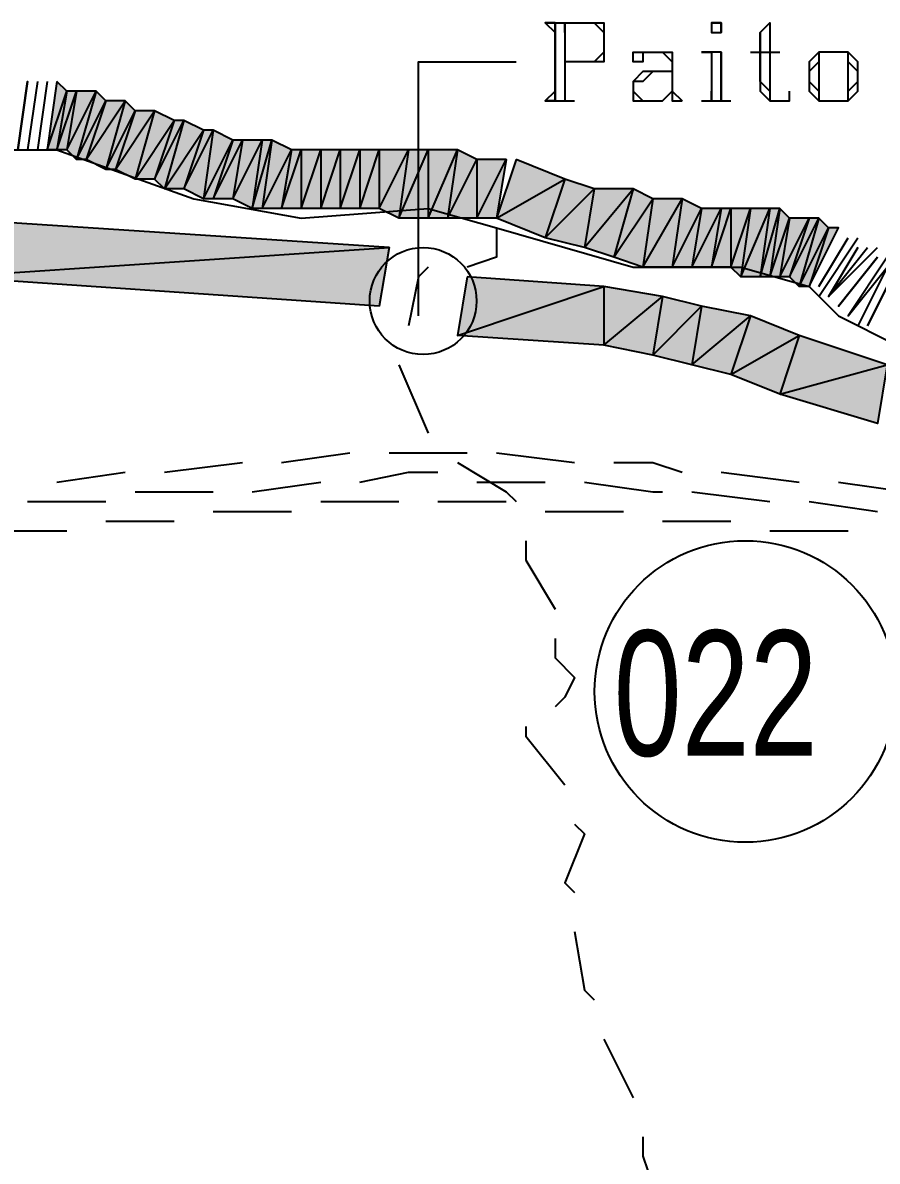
# Model space of a CAD drawing. Header units: millimetres. Extents: x 658 to 813, y 806 to 883.
# Drawn here: x 787.8838 to 788.1498, y 863.5105 to 863.8647 of the extents above; entities that cross this region are included whole.
import ezdxf

# ---------------------------------------------------------------- set-up
doc = ezdxf.new("R2010")
doc.units = ezdxf.units.MM
doc.header["$LTSCALE"] = 0.1
doc.linetypes.add('atContinuous2', pattern=[0])
for name, color, linetype in [('BATKAB', 7, 'Continuous'), ('JL-ARTERI', 7, 'Continuous'), ('LINK NAS BARU', 7, 'Continuous'), ('PANTAI', 7, 'Continuous'), ('pantai1', 7, 'Continuous'), ('RENC-JL-TOL', 7, 'Continuous'), ('SYMBOL', 7, 'Continuous'), ('TEXT', 8, 'Continuous'), ('zat_Mask_solid', 7, 'Continuous')]:
    doc.layers.add(name, color=color, linetype=linetype)
doc.styles.add('Style2', font='arial.ttf', dxfattribs={"height": 0.2})

msp = doc.modelspace()

# ---------------------------------------------------------------- hatches: boundary and pattern name
at = {"layer": 'JL-ARTERI'}
for points in [[(788.02216, 863.78564), (788.01912, 863.7674), (788.06472, 863.7826)], [(788.01912, 863.7674), (788.06472, 863.7826), (788.06472, 863.76436)], [(788.06472, 863.7826), (788.06472, 863.76436), (788.08296, 863.77956)], [(788.06472, 863.76436), (788.08296, 863.77956), (788.07992, 863.76132)], [(788.08296, 863.77956), (788.07992, 863.76132), (788.09512, 863.77652)], [(788.07992, 863.76132), (788.09512, 863.77652), (788.09208, 863.75828)], [(788.09512, 863.77652), (788.09208, 863.75828), (788.11032, 863.77348)], [(788.09208, 863.75828), (788.11032, 863.77348), (788.10424, 863.75524)], [(788.11032, 863.77348), (788.10424, 863.75524), (788.12552, 863.7674)], [(788.10424, 863.75524), (788.12552, 863.7674), (788.11944, 863.74916)], [(788.12552, 863.7674), (788.11944, 863.74916), (788.15288, 863.75828)], [(788.11944, 863.74916), (788.15288, 863.75828), (788.14984, 863.74004)]]:
    msp.add_hatch(color=7, dxfattribs=at).paths.add_polyline_path(points)
at = {"layer": 'pantai1'}
h = msp.add_hatch(color=7, dxfattribs=at)
h.paths.add_polyline_path([(787.89448, 863.84644), (787.89144, 863.82516), (787.89752, 863.8434)])
h.paths.add_polyline_path([(787.89144, 863.82516), (787.89752, 863.8434), (787.89448, 863.82516)], flags=17)
h = msp.add_hatch(color=7, dxfattribs=at)
h.paths.add_polyline_path([(787.89752, 863.8434), (787.89448, 863.82516), (787.90056, 863.8434)], flags=16)
h.paths.add_polyline_path([(787.89448, 863.82516), (787.90056, 863.8434), (787.89752, 863.82516)])
h = msp.add_hatch(color=7, dxfattribs=at)
h.paths.add_polyline_path([(787.90056, 863.8434), (787.89752, 863.82516), (787.90664, 863.8434)], flags=16)
h.paths.add_polyline_path([(787.89752, 863.82516), (787.90664, 863.8434), (787.90056, 863.82212)])
h = msp.add_hatch(color=7, dxfattribs=at)
h.paths.add_polyline_path([(787.90664, 863.8434), (787.90056, 863.82212), (787.90968, 863.84036)])
h.paths.add_polyline_path([(787.90056, 863.82212), (787.90968, 863.84036), (787.9036, 863.82212)], flags=17)
h = msp.add_hatch(color=7, dxfattribs=at)
h.paths.add_polyline_path([(787.90968, 863.84036), (787.9036, 863.82212), (787.91576, 863.84036)], flags=16)
h.paths.add_polyline_path([(787.9036, 863.82212), (787.91576, 863.84036), (787.90968, 863.81908)])
h = msp.add_hatch(color=7, dxfattribs=at)
h.paths.add_polyline_path([(787.91576, 863.84036), (787.90968, 863.81908), (787.9188, 863.83732)])
h.paths.add_polyline_path([(787.90968, 863.81908), (787.9188, 863.83732), (787.91272, 863.81908)], flags=17)
h = msp.add_hatch(color=7, dxfattribs=at)
h.paths.add_polyline_path([(787.9188, 863.83732), (787.91272, 863.81908), (787.92488, 863.83732)], flags=16)
h.paths.add_polyline_path([(787.91272, 863.81908), (787.92488, 863.83732), (787.9188, 863.81604)])
h = msp.add_hatch(color=7, dxfattribs=at)
h.paths.add_polyline_path([(787.92488, 863.83732), (787.9188, 863.81604), (787.93096, 863.83428)])
h.paths.add_polyline_path([(787.9188, 863.81604), (787.93096, 863.83428), (787.92488, 863.81604)], flags=17)
h = msp.add_hatch(color=7, dxfattribs=at)
h.paths.add_polyline_path([(787.93096, 863.83428), (787.92488, 863.81604), (787.934, 863.83428)], flags=16)
h.paths.add_polyline_path([(787.92488, 863.81604), (787.934, 863.83428), (787.92792, 863.813)])
h = msp.add_hatch(color=7, dxfattribs=at)
h.paths.add_polyline_path([(787.934, 863.83428), (787.92792, 863.813), (787.94008, 863.83124)])
h.paths.add_polyline_path([(787.92792, 863.813), (787.94008, 863.83124), (787.934, 863.813)], flags=17)
h = msp.add_hatch(color=7, dxfattribs=at)
h.paths.add_polyline_path([(787.94008, 863.83124), (787.934, 863.813), (787.94312, 863.83124)], flags=16)
h.paths.add_polyline_path([(787.934, 863.813), (787.94312, 863.83124), (787.94008, 863.80996)])
h = msp.add_hatch(color=7, dxfattribs=at)
h.paths.add_polyline_path([(787.94312, 863.83124), (787.94008, 863.80996), (787.9492, 863.8282)])
h.paths.add_polyline_path([(787.94008, 863.80996), (787.9492, 863.8282), (787.94312, 863.80996)], flags=17)
h = msp.add_hatch(color=7, dxfattribs=at)
h.paths.add_polyline_path([(787.9492, 863.8282), (787.94312, 863.80996), (787.95224, 863.8282)], flags=16)
h.paths.add_polyline_path([(787.94312, 863.80996), (787.95224, 863.8282), (787.9492, 863.80996)])
h = msp.add_hatch(color=7, dxfattribs=at)
h.paths.add_polyline_path([(787.95224, 863.8282), (787.9492, 863.80996), (787.95832, 863.8282)], flags=16)
h.paths.add_polyline_path([(787.9492, 863.80996), (787.95832, 863.8282), (787.95528, 863.80692)])
h = msp.add_hatch(color=7, dxfattribs=at)
h.paths.add_polyline_path([(787.95832, 863.8282), (787.95528, 863.80692), (787.96136, 863.8282)], flags=16)
h.paths.add_polyline_path([(787.95528, 863.80692), (787.96136, 863.8282), (787.95832, 863.80692)])
h = msp.add_hatch(color=7, dxfattribs=at)
h.paths.add_polyline_path([(787.96136, 863.8282), (787.95832, 863.80692), (787.96744, 863.82516)])
h.paths.add_polyline_path([(787.95832, 863.80692), (787.96744, 863.82516), (787.9644, 863.80692)], flags=17)
h = msp.add_hatch(color=7, dxfattribs=at)
h.paths.add_polyline_path([(787.96744, 863.82516), (787.9644, 863.80692), (787.97048, 863.82516)], flags=16)
h.paths.add_polyline_path([(787.9644, 863.80692), (787.97048, 863.82516), (787.97048, 863.80692)])
h = msp.add_hatch(color=7, dxfattribs=at)
h.paths.add_polyline_path([(787.97048, 863.82516), (787.97048, 863.80692), (787.97656, 863.82516)], flags=16)
h.paths.add_polyline_path([(787.97048, 863.80692), (787.97656, 863.82516), (787.97656, 863.80692)])
h = msp.add_hatch(color=7, dxfattribs=at)
h.paths.add_polyline_path([(787.97656, 863.82516), (787.97656, 863.80692), (787.98264, 863.82516)], flags=16)
h.paths.add_polyline_path([(787.97656, 863.80692), (787.98264, 863.82516), (787.98264, 863.80692)])
h = msp.add_hatch(color=7, dxfattribs=at)
h.paths.add_polyline_path([(787.98264, 863.82516), (787.98264, 863.80692), (787.98872, 863.82516)], flags=16)
h.paths.add_polyline_path([(787.98264, 863.80692), (787.98872, 863.82516), (787.98872, 863.80692)])
h = msp.add_hatch(color=7, dxfattribs=at)
h.paths.add_polyline_path([(787.98872, 863.82516), (787.98872, 863.80692), (787.9948, 863.82516)], flags=16)
h.paths.add_polyline_path([(787.98872, 863.80692), (787.9948, 863.82516), (787.9948, 863.80692)])
h = msp.add_hatch(color=7, dxfattribs=at)
h.paths.add_polyline_path([(787.9948, 863.82516), (787.9948, 863.80692), (788.00392, 863.82516)], flags=16)
h.paths.add_polyline_path([(787.9948, 863.80692), (788.00392, 863.82516), (788.00088, 863.80388)])
h = msp.add_hatch(color=7, dxfattribs=at)
h.paths.add_polyline_path([(788.00392, 863.82516), (788.00088, 863.80388), (788.01, 863.82516)], flags=16)
h.paths.add_polyline_path([(788.00088, 863.80388), (788.01, 863.82516), (788.01, 863.80388)])
h = msp.add_hatch(color=7, dxfattribs=at)
h.paths.add_polyline_path([(788.01, 863.82516), (788.01, 863.80388), (788.01912, 863.82516)], flags=16)
h.paths.add_polyline_path([(788.01, 863.80388), (788.01912, 863.82516), (788.01608, 863.80388)])
h = msp.add_hatch(color=7, dxfattribs=at)
h.paths.add_polyline_path([(788.01912, 863.82516), (788.01608, 863.80388), (788.0252, 863.82212)])
h.paths.add_polyline_path([(788.01608, 863.80388), (788.0252, 863.82212), (788.0252, 863.80388)], flags=17)
h = msp.add_hatch(color=7, dxfattribs=at)
h.paths.add_polyline_path([(788.0252, 863.82212), (788.0252, 863.80388), (788.03432, 863.82212)], flags=16)
h.paths.add_polyline_path([(788.0252, 863.80388), (788.03432, 863.82212), (788.03128, 863.80388)])
for points in [[(788.03736, 863.82212), (788.03128, 863.80388), (788.05256, 863.81604)], [(788.03128, 863.80388), (788.05256, 863.81604), (788.04648, 863.7978)], [(788.05256, 863.81604), (788.04648, 863.7978), (788.06168, 863.813)], [(788.04648, 863.7978), (788.06168, 863.813), (788.05864, 863.79476)]]:
    msp.add_hatch(color=7, dxfattribs=at).paths.add_polyline_path(points)
h = msp.add_hatch(color=7, dxfattribs=at)
h.paths.add_polyline_path([(788.06168, 863.813), (788.05864, 863.79476), (788.07384, 863.813)], flags=16)
h.paths.add_polyline_path([(788.05864, 863.79476), (788.07384, 863.813), (788.06776, 863.79172)])
h = msp.add_hatch(color=7, dxfattribs=at)
h.paths.add_polyline_path([(788.07992, 863.80996), (788.07688, 863.78868), (788.08904, 863.80996)], flags=16)
h.paths.add_polyline_path([(788.07688, 863.78868), (788.08904, 863.80996), (788.086, 863.78868)])
h = msp.add_hatch(color=7, dxfattribs=at)
h.paths.add_polyline_path([(788.08904, 863.80996), (788.086, 863.78868), (788.09512, 863.80692)])
h.paths.add_polyline_path([(788.086, 863.78868), (788.09512, 863.80692), (788.09208, 863.78868)], flags=17)
h = msp.add_hatch(color=7, dxfattribs=at)
h.paths.add_polyline_path([(788.09512, 863.80692), (788.09208, 863.78868), (788.1012, 863.80692)], flags=16)
h.paths.add_polyline_path([(788.09208, 863.78868), (788.1012, 863.80692), (788.09816, 863.78868)])
h = msp.add_hatch(color=7, dxfattribs=at)
h.paths.add_polyline_path([(788.1012, 863.80692), (788.09816, 863.78868), (788.10424, 863.80692)], flags=16)
h.paths.add_polyline_path([(788.09816, 863.78868), (788.10424, 863.80692), (788.10424, 863.78868)])
h = msp.add_hatch(color=7, dxfattribs=at)
h.paths.add_polyline_path([(788.10424, 863.80692), (788.10424, 863.78868), (788.11032, 863.80692)], flags=16)
h.paths.add_polyline_path([(788.10424, 863.78868), (788.11032, 863.80692), (788.10728, 863.78564)])
h = msp.add_hatch(color=7, dxfattribs=at)
h.paths.add_polyline_path([(788.11032, 863.80692), (788.10728, 863.78564), (788.1164, 863.80692)], flags=16)
h.paths.add_polyline_path([(788.10728, 863.78564), (788.1164, 863.80692), (788.11336, 863.78564)])
h = msp.add_hatch(color=7, dxfattribs=at)
h.paths.add_polyline_path([(788.1164, 863.80692), (788.11336, 863.78564), (788.11944, 863.80692)], flags=16)
h.paths.add_polyline_path([(788.11336, 863.78564), (788.11944, 863.80692), (788.1164, 863.78564)])
h = msp.add_hatch(color=7, dxfattribs=at)
h.paths.add_polyline_path([(788.11944, 863.80692), (788.1164, 863.78564), (788.12248, 863.80388)])
h.paths.add_polyline_path([(788.1164, 863.78564), (788.12248, 863.80388), (788.11944, 863.78564)], flags=17)
h = msp.add_hatch(color=7, dxfattribs=at)
h.paths.add_polyline_path([(788.12248, 863.80388), (788.11944, 863.78564), (788.12856, 863.80388)], flags=16)
h.paths.add_polyline_path([(788.11944, 863.78564), (788.12856, 863.80388), (788.12248, 863.78564)])
h = msp.add_hatch(color=7, dxfattribs=at)
h.paths.add_polyline_path([(788.12856, 863.80388), (788.12248, 863.78564), (788.1316, 863.80388)], flags=16)
h.paths.add_polyline_path([(788.12248, 863.78564), (788.1316, 863.80388), (788.12552, 863.7826)])
h = msp.add_hatch(color=7, dxfattribs=at)
h.paths.add_polyline_path([(788.1316, 863.80388), (788.12552, 863.7826), (788.13464, 863.80084)])
h.paths.add_polyline_path([(788.12552, 863.7826), (788.13464, 863.80084), (788.12856, 863.7826)], flags=17)
at = {"layer": 'zat_Mask_solid'}
for points in [[(788.07384, 863.813), (788.06776, 863.79172), (788.07992, 863.80996)], [(788.06776, 863.79172), (788.07992, 863.80996), (788.07688, 863.78868)], [(787.85799, 863.80388), (787.86103, 863.78564), (787.99784, 863.79476)], [(788.13464, 863.80084), (788.12856, 863.7826), (788.13768, 863.80084)], [(787.86103, 863.78564), (787.99784, 863.79476), (787.9948, 863.77652)]]:
    msp.add_hatch(color=7, dxfattribs=at).paths.add_polyline_path(points)

# ---------------------------------------------------------------- linework, layer by layer
at = {"layer": 'BATKAB', "color": 7}
for points in [[(788.03128, 863.80084), (788.03128, 863.79172), (788.02216, 863.78868)], [(788.01, 863.78868), (788.00696, 863.78564), (788.00392, 863.77044)], [(788.00088, 863.75828), (788.01, 863.737)], [(788.01912, 863.72788), (788.03432, 863.71876), (788.03736, 863.71572)], [(788.0404, 863.70356), (788.0404, 863.69748), (788.04952, 863.68228)], [(788.04952, 863.67316), (788.04952, 863.66708), (788.0556, 863.661), (788.05256, 863.65492), (788.04952, 863.65188)], [(788.0404, 863.6458), (788.0404, 863.64276), (788.05256, 863.62756)], [(788.0556, 863.6154), (788.05864, 863.61236), (788.05256, 863.59716), (788.0556, 863.59412)], [(788.0556, 863.58196), (788.05864, 863.56372), (788.06168, 863.56068)], [(788.06472, 863.54852), (788.07384, 863.53028)], [(788.07688, 863.51812), (788.07688, 863.51204), (788.07992, 863.50292), (788.086, 863.49684)]]:
    msp.add_lwpolyline(points, dxfattribs=at)
at = {"layer": 'JL-ARTERI', "color": 7}
for points in [[(787.85799, 863.80388), (787.86103, 863.78564), (787.99784, 863.79476), (787.85799, 863.80388)], [(787.86103, 863.78564), (787.99784, 863.79476), (787.9948, 863.77652), (787.86103, 863.78564)], [(788.02216, 863.78564), (788.01912, 863.7674), (788.06472, 863.7826), (788.02216, 863.78564)], [(788.01912, 863.7674), (788.06472, 863.7826), (788.06472, 863.76436), (788.01912, 863.7674)], [(788.06472, 863.7826), (788.06472, 863.76436), (788.08296, 863.77956), (788.06472, 863.7826)], [(788.06472, 863.76436), (788.08296, 863.77956), (788.07992, 863.76132), (788.06472, 863.76436)], [(788.08296, 863.77956), (788.07992, 863.76132), (788.09512, 863.77652), (788.08296, 863.77956)], [(788.07992, 863.76132), (788.09512, 863.77652), (788.09208, 863.75828), (788.07992, 863.76132)], [(788.09512, 863.77652), (788.09208, 863.75828), (788.11032, 863.77348), (788.09512, 863.77652)], [(788.09208, 863.75828), (788.11032, 863.77348), (788.10424, 863.75524), (788.09208, 863.75828)], [(788.11032, 863.77348), (788.10424, 863.75524), (788.12552, 863.7674), (788.11032, 863.77348)], [(788.10424, 863.75524), (788.12552, 863.7674), (788.11944, 863.74916), (788.10424, 863.75524)], [(788.12552, 863.7674), (788.11944, 863.74916), (788.15288, 863.75828), (788.12552, 863.7674)], [(788.11944, 863.74916), (788.15288, 863.75828), (788.14984, 863.74004), (788.11944, 863.74916)]]:
    msp.add_lwpolyline(points, dxfattribs=at)
at = {"layer": 'LINK NAS BARU', "color": 7, "linetype": 'atContinuous2'}
msp.add_circle((788.10872, 863.65666), 0.0469, dxfattribs=at)
at = {"layer": 'PANTAI', "color": 7}
for points in [[(787.87623, 863.82516), (787.89448, 863.82516), (787.93704, 863.80996), (787.97048, 863.80388), (788.01, 863.80692), (788.03128, 863.80084)], [(788.03128, 863.80084), (788.07384, 863.78868), (788.10728, 863.78868), (788.12856, 863.7826), (788.13768, 863.77348), (788.15592, 863.76436)]]:
    msp.add_lwpolyline(points, dxfattribs=at)
at = {"layer": 'pantai1', "color": 7}
for points in [[(787.88232, 863.82516), (787.88536, 863.84644), (787.88232, 863.82516)], [(787.8884, 863.84644), (787.88536, 863.82516)], [(787.89144, 863.84644), (787.8884, 863.82516)], [(787.89448, 863.84644), (787.89144, 863.82516)], [(787.89448, 863.84644), (787.89144, 863.82516), (787.89752, 863.8434), (787.89448, 863.84644)], [(787.89144, 863.82516), (787.89752, 863.8434), (787.89448, 863.82516), (787.89144, 863.82516)], [(787.89752, 863.8434), (787.89448, 863.82516), (787.90056, 863.8434), (787.89752, 863.8434)], [(787.89448, 863.82516), (787.90056, 863.8434), (787.89752, 863.82516), (787.89448, 863.82516)], [(787.90056, 863.8434), (787.89752, 863.82516), (787.90664, 863.8434), (787.90056, 863.8434)], [(787.89752, 863.82516), (787.90664, 863.8434), (787.90056, 863.82212), (787.89752, 863.82516)], [(787.90664, 863.8434), (787.90056, 863.82212), (787.90968, 863.84036), (787.90664, 863.8434)], [(787.90056, 863.82212), (787.90968, 863.84036), (787.9036, 863.82212), (787.90056, 863.82212)], [(787.90968, 863.84036), (787.9036, 863.82212), (787.91576, 863.84036), (787.90968, 863.84036)], [(787.9036, 863.82212), (787.91576, 863.84036), (787.90968, 863.81908), (787.9036, 863.82212)], [(787.91576, 863.84036), (787.90968, 863.81908), (787.9188, 863.83732), (787.91576, 863.84036)], [(787.90968, 863.81908), (787.9188, 863.83732), (787.91272, 863.81908), (787.90968, 863.81908)], [(787.9188, 863.83732), (787.91272, 863.81908), (787.92488, 863.83732), (787.9188, 863.83732)], [(787.91272, 863.81908), (787.92488, 863.83732), (787.9188, 863.81604), (787.91272, 863.81908)], [(787.92488, 863.83732), (787.9188, 863.81604), (787.93096, 863.83428), (787.92488, 863.83732)], [(787.9188, 863.81604), (787.93096, 863.83428), (787.92488, 863.81604), (787.9188, 863.81604)], [(787.93096, 863.83428), (787.92488, 863.81604), (787.934, 863.83428), (787.93096, 863.83428)], [(787.92488, 863.81604), (787.934, 863.83428), (787.92792, 863.813), (787.92488, 863.81604)], [(787.934, 863.83428), (787.92792, 863.813), (787.94008, 863.83124), (787.934, 863.83428)], [(787.92792, 863.813), (787.94008, 863.83124), (787.934, 863.813), (787.92792, 863.813)], [(787.94008, 863.83124), (787.934, 863.813), (787.94312, 863.83124), (787.94008, 863.83124)], [(787.934, 863.813), (787.94312, 863.83124), (787.94008, 863.80996), (787.934, 863.813)], [(787.94312, 863.83124), (787.94008, 863.80996), (787.9492, 863.8282), (787.94312, 863.83124)], [(787.94008, 863.80996), (787.9492, 863.8282), (787.94312, 863.80996), (787.94008, 863.80996)], [(787.9492, 863.8282), (787.94312, 863.80996), (787.95224, 863.8282), (787.9492, 863.8282)], [(787.94312, 863.80996), (787.95224, 863.8282), (787.9492, 863.80996), (787.94312, 863.80996)], [(787.95224, 863.8282), (787.9492, 863.80996), (787.95832, 863.8282), (787.95224, 863.8282)], [(787.9492, 863.80996), (787.95832, 863.8282), (787.95528, 863.80692), (787.9492, 863.80996)], [(787.95832, 863.8282), (787.95528, 863.80692), (787.96136, 863.8282), (787.95832, 863.8282)], [(787.95528, 863.80692), (787.96136, 863.8282), (787.95832, 863.80692), (787.95528, 863.80692)], [(787.96136, 863.8282), (787.95832, 863.80692), (787.96744, 863.82516), (787.96136, 863.8282)], [(787.95832, 863.80692), (787.96744, 863.82516), (787.9644, 863.80692), (787.95832, 863.80692)], [(787.96744, 863.82516), (787.9644, 863.80692), (787.97048, 863.82516), (787.96744, 863.82516)], [(787.9644, 863.80692), (787.97048, 863.82516), (787.97048, 863.80692), (787.9644, 863.80692)], [(787.97048, 863.82516), (787.97048, 863.80692), (787.97656, 863.82516), (787.97048, 863.82516)], [(787.97048, 863.80692), (787.97656, 863.82516), (787.97656, 863.80692), (787.97048, 863.80692)], [(787.97656, 863.82516), (787.97656, 863.80692), (787.98264, 863.82516), (787.97656, 863.82516)], [(787.97656, 863.80692), (787.98264, 863.82516), (787.98264, 863.80692), (787.97656, 863.80692)], [(787.98264, 863.82516), (787.98264, 863.80692), (787.98872, 863.82516), (787.98264, 863.82516)], [(787.98264, 863.80692), (787.98872, 863.82516), (787.98872, 863.80692), (787.98264, 863.80692)], [(787.98872, 863.82516), (787.98872, 863.80692), (787.9948, 863.82516), (787.98872, 863.82516)], [(787.98872, 863.80692), (787.9948, 863.82516), (787.9948, 863.80692), (787.98872, 863.80692)], [(787.9948, 863.82516), (787.9948, 863.80692), (788.00392, 863.82516), (787.9948, 863.82516)], [(787.9948, 863.80692), (788.00392, 863.82516), (788.00088, 863.80388), (787.9948, 863.80692)], [(788.00392, 863.82516), (788.00088, 863.80388), (788.01, 863.82516), (788.00392, 863.82516)], [(788.00088, 863.80388), (788.01, 863.82516), (788.01, 863.80388), (788.00088, 863.80388)], [(788.01, 863.82516), (788.01, 863.80388), (788.01912, 863.82516), (788.01, 863.82516)], [(788.01, 863.80388), (788.01912, 863.82516), (788.01608, 863.80388), (788.01, 863.80388)], [(788.01912, 863.82516), (788.01608, 863.80388), (788.0252, 863.82212), (788.01912, 863.82516)], [(788.01608, 863.80388), (788.0252, 863.82212), (788.0252, 863.80388), (788.01608, 863.80388)], [(788.0252, 863.82212), (788.0252, 863.80388), (788.03432, 863.82212), (788.0252, 863.82212)], [(788.0252, 863.80388), (788.03432, 863.82212), (788.03128, 863.80388), (788.0252, 863.80388)], [(788.03736, 863.82212), (788.03128, 863.80388), (788.05256, 863.81604), (788.03736, 863.82212)], [(788.03128, 863.80388), (788.05256, 863.81604), (788.04648, 863.7978), (788.03128, 863.80388)], [(788.05256, 863.81604), (788.04648, 863.7978), (788.06168, 863.813), (788.05256, 863.81604)], [(788.04648, 863.7978), (788.06168, 863.813), (788.05864, 863.79476), (788.04648, 863.7978)], [(788.06168, 863.813), (788.05864, 863.79476), (788.07384, 863.813), (788.06168, 863.813)], [(788.05864, 863.79476), (788.07384, 863.813), (788.06776, 863.79172), (788.05864, 863.79476)], [(788.07384, 863.813), (788.06776, 863.79172), (788.07992, 863.80996), (788.07384, 863.813)], [(788.06776, 863.79172), (788.07992, 863.80996), (788.07688, 863.78868), (788.06776, 863.79172)], [(788.07992, 863.80996), (788.07688, 863.78868), (788.08904, 863.80996), (788.07992, 863.80996)], [(788.07688, 863.78868), (788.08904, 863.80996), (788.086, 863.78868), (788.07688, 863.78868)], [(788.08904, 863.80996), (788.086, 863.78868), (788.09512, 863.80692), (788.08904, 863.80996)], [(788.086, 863.78868), (788.09512, 863.80692), (788.09208, 863.78868), (788.086, 863.78868)], [(788.09512, 863.80692), (788.09208, 863.78868), (788.1012, 863.80692), (788.09512, 863.80692)], [(788.09208, 863.78868), (788.1012, 863.80692), (788.09816, 863.78868), (788.09208, 863.78868)], [(788.1012, 863.80692), (788.09816, 863.78868), (788.10424, 863.80692), (788.1012, 863.80692)], [(788.09816, 863.78868), (788.10424, 863.80692), (788.10424, 863.78868), (788.09816, 863.78868)], [(788.10424, 863.80692), (788.10424, 863.78868), (788.11032, 863.80692), (788.10424, 863.80692)], [(788.10424, 863.78868), (788.11032, 863.80692), (788.10728, 863.78564), (788.10424, 863.78868)], [(788.11032, 863.80692), (788.10728, 863.78564), (788.1164, 863.80692), (788.11032, 863.80692)], [(788.10728, 863.78564), (788.1164, 863.80692), (788.11336, 863.78564), (788.10728, 863.78564)], [(788.1164, 863.80692), (788.11336, 863.78564), (788.11944, 863.80692), (788.1164, 863.80692)], [(788.11336, 863.78564), (788.11944, 863.80692), (788.1164, 863.78564), (788.11336, 863.78564)], [(788.11944, 863.80692), (788.1164, 863.78564), (788.12248, 863.80388), (788.11944, 863.80692)], [(788.1164, 863.78564), (788.12248, 863.80388), (788.11944, 863.78564), (788.1164, 863.78564)], [(788.12248, 863.80388), (788.11944, 863.78564), (788.12856, 863.80388), (788.12248, 863.80388)], [(788.11944, 863.78564), (788.12856, 863.80388), (788.12248, 863.78564), (788.11944, 863.78564)], [(788.12856, 863.80388), (788.12248, 863.78564), (788.1316, 863.80388), (788.12856, 863.80388)], [(788.12248, 863.78564), (788.1316, 863.80388), (788.12552, 863.7826), (788.12248, 863.78564)], [(788.1316, 863.80388), (788.12552, 863.7826), (788.13464, 863.80084), (788.1316, 863.80388)], [(788.12552, 863.7826), (788.13464, 863.80084), (788.12856, 863.7826), (788.12552, 863.7826)], [(788.13464, 863.80084), (788.12856, 863.7826), (788.13768, 863.80084), (788.13464, 863.80084)], [(788.12856, 863.7826), (788.13768, 863.80084)], [(788.1316, 863.7826), (788.14072, 863.7978)], [(788.1316, 863.77956), (788.14376, 863.7978)], [(788.14376, 863.79476), (788.13464, 863.77956), (788.1468, 863.79476)], [(788.13464, 863.77956), (788.14984, 863.79476)], [(788.14984, 863.79172), (788.13768, 863.77652), (788.14984, 863.79172)], [(788.15288, 863.79172), (788.14072, 863.77348), (788.15288, 863.78868), (788.14376, 863.77044)], [(788.1468, 863.77044), (788.15592, 863.78868), (788.1468, 863.77044)]]:
    msp.add_lwpolyline(points, dxfattribs=at)
at = {"layer": 'RENC-JL-TOL', "color": 7}
for points in [[(787.9644, 863.72788), (787.98568, 863.73092)], [(787.99784, 863.73092), (788.00392, 863.73092), (788.02216, 863.73092)], [(788.03128, 863.73092), (788.0556, 863.72788)], [(787.92792, 863.72484), (787.95224, 863.72788)], [(788.06776, 863.72788), (788.07992, 863.72788), (788.08904, 863.72484)], [(787.89448, 863.7218), (787.91576, 863.72484)], [(787.98872, 863.7218), (788.00392, 863.72484), (788.01304, 863.72484)], [(788.1012, 863.72484), (788.12552, 863.7218)], [(787.95528, 863.71876), (787.97656, 863.7218)], [(788.0252, 863.7218), (788.04648, 863.7218)], [(788.05864, 863.7218), (788.07992, 863.71876), (788.08296, 863.71876)], [(788.13768, 863.7218), (788.15896, 863.71876)], [(787.9188, 863.71876), (787.94312, 863.71876)], [(788.09208, 863.71876), (788.1164, 863.71572)], [(787.88536, 863.71572), (787.90968, 863.71572)], [(787.94312, 863.71268), (787.96744, 863.71268)], [(787.97656, 863.71572), (788.00088, 863.71572)], [(788.01304, 863.71572), (788.03432, 863.71572)], [(788.04648, 863.71268), (788.0708, 863.71268)], [(788.12856, 863.71572), (788.14984, 863.71268)], [(787.90968, 863.70964), (787.9188, 863.70964), (787.93096, 863.70964)], [(788.08296, 863.70964), (788.10424, 863.70964)], [(787.87319, 863.7066), (787.89752, 863.7066)], [(788.1164, 863.7066), (788.14072, 863.7066)]]:
    msp.add_lwpolyline(points, dxfattribs=at)
at = {"layer": 'SYMBOL', "color": 7, "linetype": 'atContinuous2'}
msp.add_circle((788.00845, 863.77812), 0.01664, dxfattribs=at)
at = {"layer": 'TEXT', "color": 7}
for points in [[(788.04648, 863.86468), (788.05864, 863.86468), (788.06472, 863.86468), (788.06472, 863.86164), (788.06472, 863.85556), (788.06472, 863.85252), (788.05864, 863.85252), (788.05256, 863.85252)], [(788.04952, 863.86468), (788.04648, 863.86468), (788.04952, 863.86164)], [(788.04952, 863.86468), (788.04952, 863.84036), (788.04952, 863.86468)], [(788.05256, 863.86468), (788.05256, 863.84036)], [(788.05256, 863.86164), (788.05256, 863.86468)], [(788.05864, 863.86468), (788.06168, 863.86468), (788.06472, 863.86164), (788.06472, 863.85556), (788.06168, 863.85252), (788.05864, 863.85252)], [(788.09816, 863.86468), (788.09816, 863.86164), (788.1012, 863.86164), (788.1012, 863.86468), (788.09816, 863.86468), (788.1012, 863.86468), (788.1012, 863.86164)], [(788.11336, 863.86164), (788.1164, 863.86468), (788.1164, 863.84644), (788.1164, 863.84036)], [(788.06472, 863.86164), (788.06472, 863.85556)], [(788.1164, 863.8434), (788.11336, 863.84644), (788.11336, 863.86164), (788.11336, 863.84644), (788.11336, 863.8434), (788.1164, 863.84036), (788.11944, 863.84036), (788.12248, 863.84036), (788.12248, 863.8434)], [(788.07384, 863.85252), (788.07384, 863.85556), (788.07688, 863.85556), (788.07688, 863.85252), (788.07384, 863.85252), (788.07384, 863.85556), (788.07688, 863.85556), (788.08296, 863.85556), (788.086, 863.85556), (788.086, 863.85252), (788.086, 863.8434), (788.08904, 863.84036)], [(788.08296, 863.85556), (788.086, 863.85252), (788.086, 863.8434), (788.086, 863.84036), (788.08904, 863.84036)], [(788.086, 863.85556), (788.086, 863.85252), (788.086, 863.8434), (788.086, 863.84036)], [(788.1012, 863.85556), (788.1012, 863.84036), (788.1012, 863.85556), (788.09512, 863.85556)], [(788.09512, 863.85556), (788.09816, 863.85556)], [(788.09816, 863.85556), (788.09816, 863.84036)], [(788.11032, 863.85556), (788.11944, 863.85556)], [(788.13464, 863.85556), (788.1316, 863.85556), (788.12856, 863.85252), (788.12856, 863.84948), (788.12856, 863.84644), (788.12856, 863.8434), (788.1316, 863.84036), (788.13464, 863.84036), (788.13768, 863.84036), (788.14072, 863.84036), (788.14376, 863.8434), (788.14376, 863.84644), (788.14376, 863.84948), (788.14376, 863.85252), (788.14072, 863.85556), (788.13768, 863.85556), (788.13464, 863.85556)], [(788.13464, 863.85556), (788.1316, 863.85556), (788.1316, 863.84948), (788.1316, 863.84644), (788.1316, 863.8434), (788.1316, 863.84036), (788.13464, 863.84036)], [(788.13768, 863.84036), (788.14072, 863.84036), (788.14072, 863.8434), (788.14072, 863.84644), (788.14072, 863.84948), (788.14072, 863.85556), (788.13768, 863.85556)], [(788.00696, 863.77348), (788.00696, 863.85252), (788.03736, 863.85252)], [(788.1316, 863.85252), (788.12856, 863.84948), (788.12856, 863.84644), (788.1316, 863.8434)], [(788.14072, 863.8434), (788.14376, 863.84644), (788.14376, 863.84948), (788.14072, 863.85252)], [(788.086, 863.84948), (788.08296, 863.84948), (788.07688, 863.84948), (788.07384, 863.84644), (788.07384, 863.8434), (788.07384, 863.84036), (788.07688, 863.84036), (788.07992, 863.84036), (788.08296, 863.84036), (788.086, 863.8434)], [(788.08296, 863.84948), (788.07992, 863.84948), (788.07688, 863.84644), (788.07384, 863.84644), (788.07384, 863.8434), (788.07688, 863.84036)], [(788.04952, 863.84036), (788.04648, 863.84036), (788.04952, 863.8434)], [(788.05256, 863.8434), (788.05256, 863.84036)], [(788.07384, 863.84644), (788.07384, 863.8434), (788.07384, 863.84036)], [(788.09512, 863.84036), (788.09816, 863.84036), (788.09816, 863.8434)], [(788.1012, 863.8434), (788.1012, 863.84036), (788.10424, 863.84036)], [(788.04648, 863.84036), (788.0556, 863.84036)], [(788.09512, 863.84036), (788.10424, 863.84036)]]:
    msp.add_lwpolyline(points, dxfattribs=at)

# ---------------------------------------------------------------- texts
at = {"layer": 'LINK NAS BARU', "color": 7, "style": 'Style2', "width": 0.7}
msp.add_text('022', height=0.038913, rotation=0.0006, dxfattribs=at).set_placement((788.06776, 863.63668))

doc.saveas('drawing.dxf')
